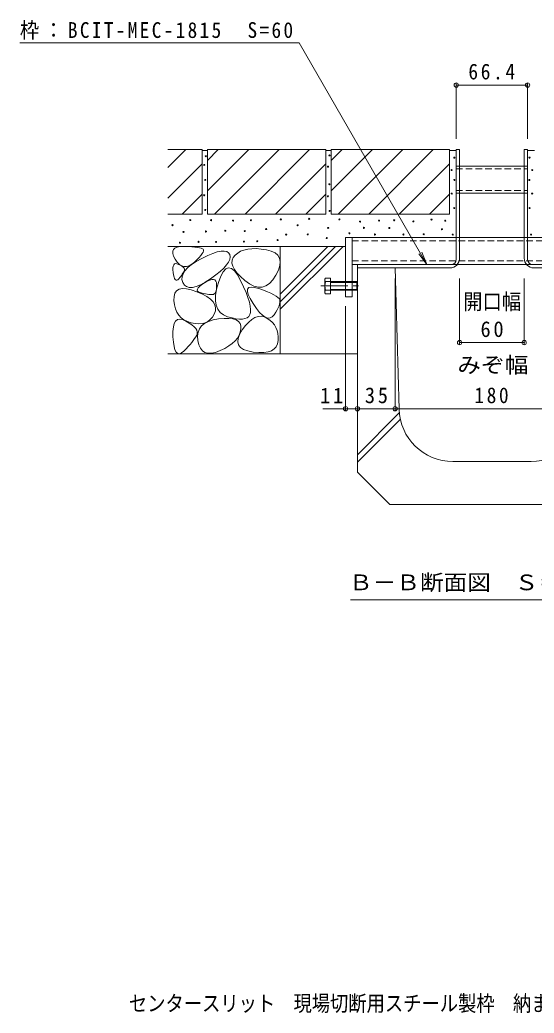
# Model space of a CAD drawing. Units: millimetres at full size, sheet at 1:5. Extents: x -1311 to 1966, y -1318 to 1367.
# Drawn here: x 264 to 742, y -1318 to -394 of the extents above; entities that cross this region are included whole.
import ezdxf
from ezdxf.enums import TextEntityAlignment as Align

# ---------------------------------------------------------------- set-up
doc = ezdxf.new("R2010")
doc.units = ezdxf.units.MM
doc.header["$LTSCALE"] = 5
doc.header["$PDMODE"] = 32
doc.header["$PDSIZE"] = 4
doc.linetypes.add('CHAIN1', pattern=[8, 5, -1, 1, -1])
doc.linetypes.add('DASHED1', pattern=[1.8, 1.2, -0.6])
for name, color, linetype, lineweight in [('4-0_通り芯', 7, 'Continuous', 9), ('4-4_文字', 7, 'Continuous', 9), ('4-5_建具', 7, 'Continuous', 9), ('4-E_見え係り', 7, 'Continuous', 9), ('4-F_断熱材', 6, 'Continuous', 5)]:
    doc.layers.add(name, color=color, linetype=linetype, lineweight=lineweight)
doc.layers.add('F-4_F-4ﾚｲﾔ', color=2, linetype='Continuous')
doc.styles.add('ＭＳ ゴシック', font='')
doc.styles.get('ＭＳ ゴシック').set_extended_font_data('MS Gothic')

msp = doc.modelspace()

# ---------------------------------------------------------------- linework, layer by layer
at = {"layer": '4-0_通り芯'}
for p, q in [((669.323, -514.718), (672.523, -514.718)), ((669.323, -617.018), (669.323, -514.718)), ((672.523, -615.718), (672.523, -514.718)), ((735.723, -514.718), (732.523, -514.718)), ((732.523, -615.718), (732.523, -514.718)), ((735.723, -617.018), (735.723, -514.718)), ((672.523, -530.218), (732.523, -530.218)), ((672.523, -555.218), (732.523, -555.218)), ((572.523, -596.518), (566.523, -596.518)), ((566.523, -596.518), (566.523, -651.518)), ((572.523, -596.518), (669.323, -596.518)), ((572.523, -651.518), (572.523, -596.518)), ((672.523, -596.518), (732.523, -596.518)), ((735.723, -596.518), (832.523, -596.518)), ((664.823, -621.518), (572.523, -621.518)), ((577.523, -624.718), (577.523, -621.518)), ((663.523, -624.718), (577.523, -624.718)), ((670.405, -621.518), (734.642, -621.518)), ((740.223, -621.518), (832.523, -621.518)), ((741.523, -624.718), (827.523, -624.718)), ((566.523, -651.518), (572.523, -651.518))]:
    msp.add_line(p, q, dxfattribs=at)
at = {"layer": '4-0_通り芯', "linetype": 'DASHED1'}
for p, q in [((672.523, -530.218), (669.323, -530.218)), ((669.323, -532.518), (735.723, -532.518)), ((732.523, -530.218), (735.706, -530.218)), ((669.323, -552.918), (735.723, -552.918)), ((672.523, -555.218), (669.323, -555.218)), ((732.523, -555.218), (735.723, -555.218)), ((572.523, -599.718), (832.523, -599.718)), ((672.523, -596.518), (669.323, -596.518)), ((732.523, -596.518), (735.723, -596.518)), ((572.523, -618.318), (832.523, -618.318)), ((664.823, -621.518), (670.405, -621.518)), ((740.223, -621.518), (734.642, -621.518))]:
    msp.add_line(p, q, dxfattribs=at)
at = {"layer": '4-0_通り芯', "color": 2}
for p, q in [((547.223, -647.382), (547.223, -636.182)), ((547.823, -634.318), (552.523, -634.318)), ((547.823, -637.518), (566.523, -637.518)), ((566.523, -645.518), (547.823, -645.518)), ((552.523, -638.218), (566.523, -638.218)), ((566.523, -644.818), (552.523, -644.818)), ((572.523, -637.518), (576.823, -637.518)), ((572.523, -638.218), (577.523, -638.218)), ((577.523, -644.818), (572.523, -644.818)), ((576.823, -645.518), (572.523, -645.518)), ((576.823, -637.518), (576.823, -645.518)), ((576.823, -637.518), (577.523, -638.218)), ((577.523, -644.818), (576.823, -645.518)), ((577.523, -638.218), (577.523, -644.818))]:
    msp.add_line(p, q, dxfattribs=at)
at = {"layer": '4-0_通り芯', "color": 4, "linetype": 'CHAIN1'}
msp.add_line((543.474, -641.518), (579.27, -641.518), dxfattribs=at)
at = {"layer": '4-0_通り芯', "color": 2, "linetype": 'DASHED1'}
for p, q in [((572.523, -637.518), (566.523, -637.518)), ((572.523, -638.218), (566.523, -638.218)), ((572.523, -644.818), (566.523, -644.818)), ((572.523, -645.518), (566.523, -645.518))]:
    msp.add_line(p, q, dxfattribs=at)
at = {"layer": '4-0_通り芯', "color": 2}
msp.add_lwpolyline([(552.523, -634.318), (552.523, -648.718), (547.823, -648.718)], dxfattribs=at)
at = {"layer": '4-0_通り芯'}
for centre, radius, start, end in [((663.523, -615.718), 9, 270, 0), ((664.823, -617.018), 4.5, 270, 0), ((741.523, -615.718), 9, 180, 270), ((740.223, -617.018), 4.5, 180, 270)]:
    msp.add_arc(centre, radius, start, end, dxfattribs=at)
at = {"layer": '4-0_通り芯', "color": 2}
for centre, radius, start, end in [((549.599, -635.918), 2.39, 137.9749, 222.0251), ((549.599, -647.118), 2.39, 137.9749, 222.0251), ((560.631, -641.518), 13.418, 162.65606, 197.34394)]:
    msp.add_arc(centre, radius, start, end, dxfattribs=at)
at = {"layer": '4-4_文字'}
for p, q in [((669.323, -453.218), (669.323, -504.718)), ((669.323, -454.718), (735.723, -454.718)), ((735.723, -453.218), (735.723, -504.718)), ((612.523, -757.207), (612.523, -634.718)), ((672.523, -695.708), (672.523, -634.718)), ((732.523, -695.708), (732.523, -634.718)), ((566.523, -757.207), (566.523, -660.218)), ((672.523, -694.208), (732.523, -694.208)), ((545.362, -755.707), (577.523, -755.707)), ((577.523, -755.707), (612.523, -755.707)), ((612.523, -755.707), (792.523, -755.707))]:
    msp.add_line(p, q, dxfattribs=at)
for p in [(669.323, -454.718), (735.723, -454.718), (672.523, -694.208), (732.523, -694.208), (566.523, -755.707), (577.523, -755.707), (612.523, -755.707)]:
    msp.add_point(p, dxfattribs=at)
at = {"layer": '4-5_建具'}
for p, q in [((263.713, -415.529), (523.243, -415.529)), ((642.171, -621.518), (523.243, -415.529)), ((642.171, -621.518), (634.562, -611.601)), ((642.171, -621.518), (637.388, -609.97)), ((571.064, -933.229), (838.487, -933.229))]:
    msp.add_line(p, q, dxfattribs=at)
at = {"layer": '4-E_見え係り', "color": 2}
for p, q in [((433.023, -514.718), (401.223, -514.718)), ((401.223, -531.518), (418.023, -514.718)), ((433.023, -514.718), (433.023, -574.718)), ((433.023, -515.718), (438.023, -515.718)), ((548.023, -514.718), (438.023, -514.718)), ((438.023, -524.866), (448.171, -514.718)), ((438.023, -553.15), (476.455, -514.718)), ((438.023, -514.718), (438.023, -574.718)), ((444.739, -574.718), (504.739, -514.718)), ((473.023, -574.718), (533.023, -514.718)), ((548.023, -514.718), (548.023, -574.718)), ((553.023, -515.718), (548.023, -515.718)), ((663.023, -514.718), (553.023, -514.718)), ((553.023, -524.866), (563.171, -514.718)), ((553.023, -553.15), (591.455, -514.718)), ((553.023, -514.718), (553.023, -574.718)), ((559.739, -574.718), (619.739, -514.718)), ((588.023, -574.718), (648.023, -514.718)), ((663.023, -514.718), (663.023, -574.718)), ((663.023, -515.718), (669.323, -515.718)), ((735.723, -515.718), (742.023, -515.718)), ((401.223, -559.803), (433.023, -528.003)), ((501.308, -574.718), (548.023, -528.003)), ((616.308, -574.718), (663.023, -528.003)), ((414.592, -574.718), (433.023, -556.287)), ((529.592, -574.718), (548.023, -556.287)), ((644.592, -574.718), (663.023, -556.287)), ((433.023, -574.718), (401.223, -574.718)), ((548.023, -574.718), (438.023, -574.718)), ((663.023, -574.718), (553.023, -574.718)), ((401.223, -604.718), (566.523, -604.718)), ((505.723, -604.718), (505.723, -704.718)), ((505.723, -649.1), (550.105, -604.718)), ((505.723, -656.171), (557.176, -604.718)), ((505.723, -663.242), (564.247, -604.718)), ((401.223, -704.718), (505.723, -704.718)), ((577.523, -704.718), (505.723, -704.718))]:
    msp.add_line(p, q, dxfattribs=at)
for points in [[(434.245, -607.416), (434.57, -608.084), (434.507, -608.985), (434.056, -610.119), (433.218, -611.488), (431.992, -613.089), (430.379, -614.925), (428.378, -616.994), (425.989, -619.296), (423.451, -621.372), (421, -622.76), (418.636, -623.462), (416.36, -623.476), (414.172, -622.803), (412.072, -621.442), (410.059, -619.395), (408.133, -616.661), (406.616, -613.782), (405.827, -611.301), (405.766, -609.219), (406.434, -607.535), (407.83, -606.249), (409.955, -605.361), (412.808, -604.872), (416.389, -604.781), (420.121, -604.916), (423.424, -605.107), (426.298, -605.354), (428.744, -605.656), (430.762, -606.013), (432.352, -606.425), (433.513, -606.893)], [(458.775, -612.334), (459.169, -614.46), (458.814, -616.78), (457.711, -619.296), (455.859, -622.006), (453.259, -624.912), (449.91, -628.012), (445.813, -631.308), (440.967, -634.798), (435.997, -637.993), (431.526, -640.402), (427.555, -642.025), (424.083, -642.862), (421.111, -642.913), (418.638, -642.178), (416.665, -640.657), (415.191, -638.35), (414.399, -635.637), (414.468, -632.896), (415.401, -630.129), (417.195, -627.334), (419.853, -624.513), (423.372, -621.664), (427.755, -618.789), (432.999, -615.886), (438.369, -613.279), (443.124, -611.29), (447.267, -609.919), (450.795, -609.166), (453.711, -609.031), (456.012, -609.514), (457.701, -610.615)], [(472.695, -636.334), (477.034, -639.501), (481.17, -641.587), (485.104, -642.591), (488.835, -642.514), (492.364, -641.355), (495.69, -639.115), (498.814, -635.793), (501.735, -631.39), (504.064, -626.697), (505.41, -622.507), (505.774, -618.819), (505.155, -615.634), (503.554, -612.951), (500.97, -610.771), (497.404, -609.093), (492.855, -607.918), (487.992, -607.187), (483.48, -606.841), (479.322, -606.881), (475.515, -607.306), (472.062, -608.117), (468.96, -609.313), (466.212, -610.895), (463.815, -612.862), (462.012, -615.119), (461.04, -617.569), (460.902, -620.213), (461.595, -623.05), (463.122, -626.081), (465.48, -629.305), (468.672, -632.723)], [(416.631, -627.331), (416.276, -628.093), (415.838, -628.905), (415.317, -629.769), (414.713, -630.684), (414.027, -631.65), (413.257, -632.667), (412.405, -633.735), (411.47, -634.854), (410.533, -635.764), (409.673, -636.203), (408.89, -636.171), (408.185, -635.669), (407.557, -634.696), (407.007, -633.252), (406.533, -631.337), (406.138, -628.952), (405.906, -626.541), (405.925, -624.551), (406.194, -622.98), (406.714, -621.83), (407.484, -621.1), (408.505, -620.789), (409.777, -620.899), (411.299, -621.429), (412.823, -622.168), (414.103, -622.907), (415.137, -623.646), (415.926, -624.384), (416.47, -625.122), (416.769, -625.859), (416.823, -626.595)], [(477.504, -668.19), (478.125, -666.087), (478.263, -663.45), (477.915, -660.279), (477.084, -656.574), (475.767, -652.335), (473.967, -647.562), (471.681, -642.255), (468.912, -636.414), (465.954, -631.1), (463.104, -627.375), (460.362, -625.238), (457.728, -624.69), (455.202, -625.73), (452.784, -628.359), (450.474, -632.576), (448.272, -638.382), (446.526, -644.653), (445.587, -650.268), (445.452, -655.225), (446.124, -659.526), (447.6, -663.169), (449.883, -666.156), (452.97, -668.485), (456.864, -670.158), (460.945, -671.303), (464.598, -672.051), (467.821, -672.401), (470.616, -672.354), (472.981, -671.909), (474.918, -671.067), (476.425, -669.827)], [(442.7, -649.623), (441.649, -649.623), (440.497, -649.556), (439.244, -649.422), (437.888, -649.221), (436.431, -648.954), (434.873, -648.62), (433.212, -648.219), (431.45, -647.751), (429.925, -647.17), (428.973, -646.427), (428.596, -645.524), (428.792, -644.459), (429.563, -643.234), (430.908, -641.847), (432.827, -640.3), (435.32, -638.591), (437.929, -637.055), (440.193, -636.025), (442.115, -635.501), (443.693, -635.482), (444.927, -635.969), (445.818, -636.961), (446.365, -638.46), (446.569, -640.464), (446.537, -642.582), (446.375, -644.422), (446.085, -645.984), (445.666, -647.268), (445.118, -648.274), (444.441, -649.002), (443.635, -649.452)], [(444.375, -667.63), (442.676, -670.394), (440.697, -672.661), (438.44, -674.432), (435.903, -675.706), (433.088, -676.484), (429.993, -676.765), (426.62, -676.55), (422.967, -675.838), (419.398, -674.673), (416.274, -673.099), (413.596, -671.115), (411.363, -668.722), (409.576, -665.919), (408.234, -662.707), (407.338, -659.085), (406.887, -655.054), (407.022, -651.219), (407.883, -648.187), (409.47, -645.957), (411.783, -644.53), (414.822, -643.905), (418.587, -644.083), (423.078, -645.063), (428.295, -646.846), (433.429, -649.082), (437.67, -651.421), (441.019, -653.864), (443.475, -656.41), (445.039, -659.06), (445.71, -661.813), (445.489, -664.67)], [(505.246, -654.347), (505.469, -655.49), (505.442, -656.805), (505.166, -658.29), (504.64, -659.947), (503.865, -661.775), (502.84, -663.774), (501.566, -665.944), (500.042, -668.285), (498.296, -670.247), (496.353, -671.277), (494.215, -671.376), (491.881, -670.545), (489.351, -668.782), (486.624, -666.088), (483.702, -662.463), (480.584, -657.907), (477.852, -653.296), (476.086, -649.504), (475.286, -646.532), (475.454, -644.38), (476.587, -643.047), (478.688, -642.535), (481.755, -642.842), (485.789, -643.969), (490.045, -645.476), (493.78, -646.923), (496.994, -648.31), (499.687, -649.638), (501.859, -650.905), (503.509, -652.112), (504.638, -653.26)], [(428.092, -687.378), (427.216, -688.893), (426.159, -690.5), (424.921, -692.198), (423.502, -693.987), (421.902, -695.867), (420.121, -697.838), (418.159, -699.901), (416.015, -702.055), (413.905, -703.772), (412.04, -704.527), (410.421, -704.319), (409.049, -703.148), (407.922, -701.014), (407.042, -697.918), (406.408, -693.858), (406.019, -688.836), (405.976, -683.791), (406.376, -679.663), (407.22, -676.453), (408.508, -674.16), (410.24, -672.784), (412.415, -672.325), (415.034, -672.784), (418.096, -674.16), (421.126, -675.971), (423.648, -677.738), (425.66, -679.458), (427.164, -681.133), (428.159, -682.763), (428.646, -684.347), (428.623, -685.885)], [(469.183, -681.47), (468.6, -684.42), (467.496, -687.247), (465.871, -689.952), (463.725, -692.535), (461.058, -694.995), (457.869, -697.334), (454.16, -699.55), (449.929, -701.644), (445.676, -703.277), (441.898, -704.111), (438.594, -704.146), (435.766, -703.383), (433.413, -701.821), (431.536, -699.459), (430.133, -696.299), (429.205, -692.34), (428.902, -688.211), (429.374, -684.542), (430.619, -681.331), (432.639, -678.58), (435.432, -676.288), (439.001, -674.455), (443.343, -673.081), (448.459, -672.167), (453.599, -671.713), (458.01, -671.721), (461.693, -672.191), (464.647, -673.123), (466.874, -674.517), (468.372, -676.372), (469.142, -678.69)], [(503.895, -692.206), (503.344, -695.367), (502.122, -698.008), (500.23, -700.131), (497.667, -701.734), (494.434, -702.819), (490.53, -703.384), (485.956, -703.431), (480.711, -702.958), (475.668, -701.997), (471.699, -700.576), (468.804, -698.697), (466.983, -696.358), (466.236, -693.561), (466.563, -690.304), (467.964, -686.589), (470.439, -682.414), (473.437, -678.393), (476.406, -675.136), (479.347, -672.645), (482.259, -670.918), (485.143, -669.957), (487.998, -669.76), (490.825, -670.329), (493.623, -671.662), (496.22, -673.485), (498.441, -675.52), (500.288, -677.769), (501.759, -680.23), (502.856, -682.905), (503.577, -685.792), (503.924, -688.893)]]:
    msp.add_lwpolyline(points, close=True, dxfattribs=at)
at = {"layer": '4-E_見え係り'}
for centre in [(436.588, -520.955), (551.559, -520.17), (667.599, -522.21), (737.447, -522.21), (435.091, -529.012), (550.132, -530.652), (665.038, -533.803), (740.008, -533.803), (436.018, -542.917), (667.7, -542.978), (737.346, -542.978), (551.416, -546.981), (435.02, -557.249), (550.061, -558.176), (665.133, -555.67), (739.913, -555.67), (436.018, -570.868), (551.671, -571.73), (667.51, -569.123), (737.537, -569.123), (422.162, -580.276), (441.415, -580.383), (461.844, -580.704), (478.529, -580.463), (506.338, -579.607), (532.645, -579.126), (560.793, -579.661), (579.902, -581.657), (597.679, -580.717), (611.691, -580.503), (629.513, -581.506), (646.347, -579.787), (659.134, -580.833), (405.584, -584.982), (415.852, -591.292), (436.709, -590.865), (454.678, -590.223), (472.753, -590.517), (492.647, -588.592), (521.949, -585.044), (550.311, -587.576), (583.61, -587.504), (607.199, -587.669), (656.092, -588.819), (429.863, -600.491), (446.121, -600.598), (472.005, -600.277), (484.412, -599.929), (503.343, -598.86), (511.253, -593.815), (531.361, -593.601), (548.974, -596.952), (570.062, -592.567), (593.829, -593.659), (620.247, -593.659), (639.121, -593.43), (666.122, -593.763), (738.925, -593.763), (412.536, -601.346)]:
    msp.add_circle(centre, 0.5, dxfattribs=at)
at = {"layer": '4-F_断熱材'}
for p, q in [((612.523, -624.718), (577.523, -624.718)), ((577.523, -814.718), (577.523, -624.718)), ((616.173, -756.107), (612.523, -624.718)), ((577.523, -798.402), (616.387, -759.538)), ((577.523, -805.473), (617.36, -765.636)), ((738.893, -804.718), (666.154, -804.718)), ((607.523, -844.718), (577.523, -814.718)), ((607.523, -844.718), (797.523, -844.718))]:
    msp.add_line(p, q, dxfattribs=at)
for centre, start, end in [((666.154, -754.718), 181.59114, 270), ((738.893, -754.718), 270, 358.40886)]:
    msp.add_arc(centre, 50, start, end, dxfattribs=at)

# ---------------------------------------------------------------- texts
at = {"layer": '4-4_文字', "color": 2, "style": 'ＭＳ ゴシック'}
for s, width, p in [('開口幅', 0.9, (675.773, -667.809)), ('みぞ幅', 1.1, (670.382, -726.672))]:
    msp.add_text(s, height=14.66, dxfattribs=dict(at, width=width)).set_placement(p, align=Align.BOTTOM_LEFT)
at = {"layer": '4-4_文字', "color": 2, "char_height": 14.66, "attachment_point": 7, "style": 'ＭＳ ゴシック'}
for s, insert in [('\\T1.28;\\W0.9;66.4', (680.648, -449.718)), ('\\T1.27;\\W0.95;60', (691.898, -689.208)), ('\\T1.27;\\W0.95;11', (542.778, -750.707)), ('\\T1.27;\\W0.95;35', (584.398, -750.707)), ('\\T1.27;\\W0.9;180', (686.273, -750.707))]:
    msp.add_mtext(s, dxfattribs=dict(at, insert=insert))
at = {"layer": '4-5_建具', "color": 2, "style": 'ＭＳ ゴシック', "width": 1.1}
msp.add_text('Ｂ－Ｂ断面図\u3000Ｓ＝１：５', height=14.66, dxfattribs=at).set_placement((569.644, -928.842), align=Align.BOTTOM_LEFT)
at = {"layer": '4-5_建具', "color": 2, "insert": (263.708, -412.529), "char_height": 14.66, "attachment_point": 7, "style": 'ＭＳ ゴシック'}
msp.add_mtext('\\T1.24;\\W0.9;枠：BCIT-MEC-1815\u3000S=60', dxfattribs=at)
at = {"layer": 'F-4_F-4ﾚｲﾔ', "style": 'ＭＳ ゴシック', "width": 0.85}
msp.add_text('センタースリット\u3000現場切断用スチール製枠\u3000納まり図\u3000ＢＣＩＴ－ＭＥＣ－１８１５\u3000Ｓ＝６０', height=14.66, dxfattribs=at).set_placement((365.106, -1320.223), align=Align.BOTTOM_LEFT)

doc.saveas('drawing.dxf')
